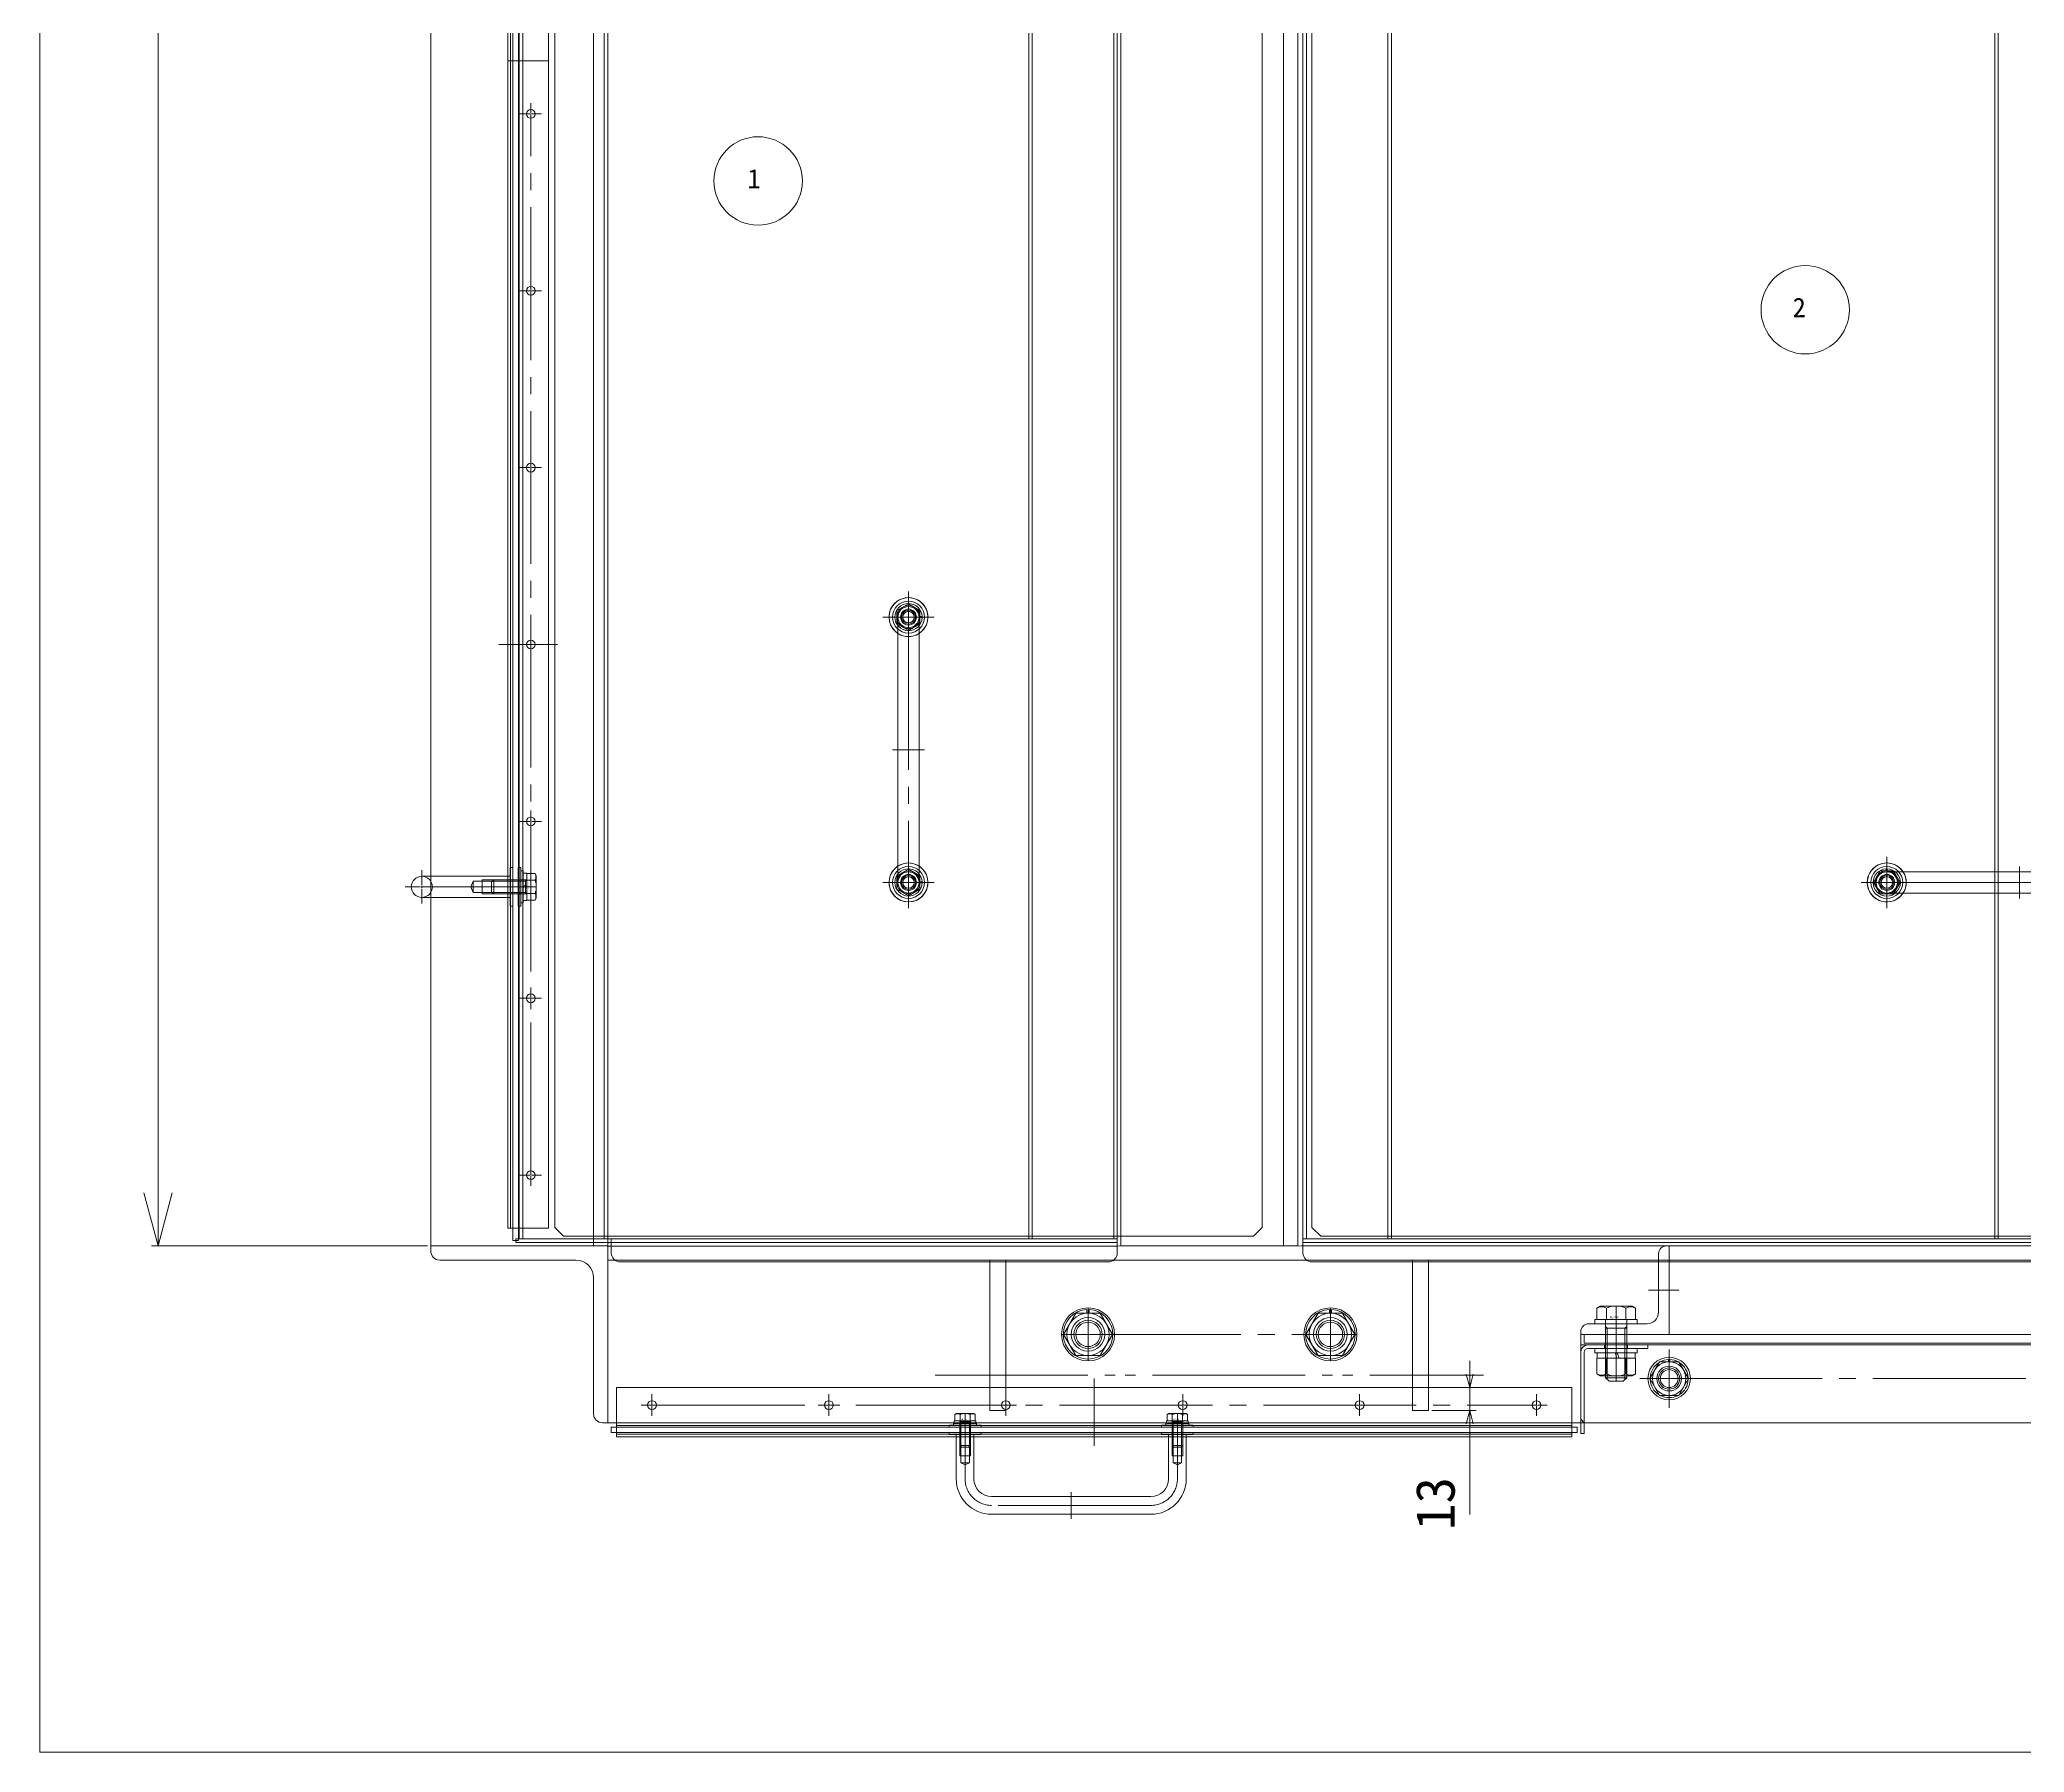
# Model space of a CAD drawing. Units: millimetres at full size. Extents: x -32787 to 32787, y -11878 to 14562.
# Drawn here: x -19689 to -18567, y 8688 to 9656 of the extents above; entities that cross this region are included whole.
import ezdxf
from ezdxf.enums import TextEntityAlignment as Align

# ---------------------------------------------------------------- set-up
doc = ezdxf.new("R2010")
doc.units = ezdxf.units.MM
doc.header["$LTSCALE"] = 9.6
doc.linetypes.add('CHAIN2', pattern=[12, 9, -1, 1, -1])
doc.linetypes.add('DOUBLE_CHAIN2', pattern=[12.8, 9, -1, 0.6, -0.6, 0.6, -1])
for name, color, linetype, lineweight in [('0-2_0', 2, 'Continuous', 9), ('0-7_01_外形線', 134, 'Continuous', 9), ('0-8_04_中心線', 4, 'CHAIN2', 9), ('0-9_03_かくれ線', 5, 'Continuous', 9), ('0-A_06_PHANTOM', 2, 'DOUBLE_CHAIN2', 9), ('0-E_08_DIM', 3, 'Continuous', 9), ('0-F_Defpoints', 134, 'Continuous', 9), ('1-2_07_寸法線', 3, 'Continuous', 9)]:
    doc.layers.add(name, color=color, linetype=linetype, lineweight=lineweight)
doc.styles.add('ＭＳ ゴシック', font='')
doc.styles.get('ＭＳ ゴシック').set_extended_font_data('MS Gothic')

# ---------------------------------------------------------------- blocks, each defined once
blk = doc.blocks.new('U4884')
at = {"layer": '0-8_04_中心線'}
for p, q in [((-6.11, 0), (-0.522, 0)), ((0, 0.522), (0, 6.11)), ((0.522, 0), (6.11, 0)), ((0, -6.11), (0, -0.522))]:
    blk.add_line(p, q, dxfattribs=at)
at = {"layer": '0-8_04_中心線', "linetype": 'Continuous'}
for p, q in [((-0.261, 0), (0.261, 0)), ((0, -0.261), (0, 0.261))]:
    blk.add_line(p, q, dxfattribs=at)
blk = doc.blocks.new('U4885')
at = {"layer": '0-8_04_中心線'}
for p, q in [((-6.11, 0), (-0.522, 0)), ((0, 0.522), (0, 6.11)), ((0.522, 0), (6.11, 0)), ((0, -6.11), (0, -0.522))]:
    blk.add_line(p, q, dxfattribs=at)
at = {"layer": '0-8_04_中心線', "linetype": 'Continuous'}
for p, q in [((-0.261, 0), (0.261, 0)), ((0, -0.261), (0, 0.261))]:
    blk.add_line(p, q, dxfattribs=at)
blk = doc.blocks.new('U4886')
at = {"layer": '0-8_04_中心線'}
for p, q in [((-6.11, 0), (-0.522, 0)), ((0, 0.522), (0, 6.11)), ((0.522, 0), (6.11, 0)), ((0, -6.11), (0, -0.522))]:
    blk.add_line(p, q, dxfattribs=at)
at = {"layer": '0-8_04_中心線', "linetype": 'Continuous'}
for p, q in [((-0.261, 0), (0.261, 0)), ((0, -0.261), (0, 0.261))]:
    blk.add_line(p, q, dxfattribs=at)
blk = doc.blocks.new('U4887')
at = {"layer": '0-8_04_中心線'}
for p, q in [((-6.11, 0), (-0.522, 0)), ((0, 0.522), (0, 6.11)), ((0.522, 0), (6.11, 0)), ((0, -6.11), (0, -0.522))]:
    blk.add_line(p, q, dxfattribs=at)
at = {"layer": '0-8_04_中心線', "linetype": 'Continuous'}
for p, q in [((-0.261, 0), (0.261, 0)), ((0, -0.261), (0, 0.261))]:
    blk.add_line(p, q, dxfattribs=at)
blk = doc.blocks.new('U4888')
at = {"layer": '0-8_04_中心線'}
for p, q in [((-6.11, 0), (-0.522, 0)), ((0, 0.522), (0, 6.11)), ((0.522, 0), (6.11, 0)), ((0, -6.11), (0, -0.522))]:
    blk.add_line(p, q, dxfattribs=at)
at = {"layer": '0-8_04_中心線', "linetype": 'Continuous'}
for p, q in [((-0.261, 0), (0.261, 0)), ((0, -0.261), (0, 0.261))]:
    blk.add_line(p, q, dxfattribs=at)
blk = doc.blocks.new('U4883')
at = {"layer": '0-8_04_中心線'}
for p, q in [((-6.11, 0), (-0.522, 0)), ((0, 0.522), (0, 6.11)), ((0.522, 0), (6.11, 0)), ((0, -6.11), (0, -0.522))]:
    blk.add_line(p, q, dxfattribs=at)
at = {"layer": '0-8_04_中心線', "linetype": 'Continuous'}
for p, q in [((-0.261, 0), (0.261, 0)), ((0, -0.261), (0, 0.261))]:
    blk.add_line(p, q, dxfattribs=at)
blk = doc.blocks.new('U4906')
at = {"layer": '0-8_04_中心線'}
for p, q in [((0, 1.9), (0, 13)), ((-13, 0), (-1.9, 0)), ((1.9, 0), (13, 0)), ((0, -13), (0, -1.9))]:
    blk.add_line(p, q, dxfattribs=at)
at = {"layer": '0-8_04_中心線', "linetype": 'Continuous'}
for p, q in [((-0.95, 0), (0.95, 0)), ((0, -0.95), (0, 0.95))]:
    blk.add_line(p, q, dxfattribs=at)
blk = doc.blocks.new('U4907')
at = {"layer": '0-8_04_中心線'}
for p, q in [((0, 1.9), (0, 13)), ((-13, 0), (-1.9, 0)), ((1.9, 0), (13, 0)), ((0, -13), (0, -1.9))]:
    blk.add_line(p, q, dxfattribs=at)
at = {"layer": '0-8_04_中心線', "linetype": 'Continuous'}
for p, q in [((-0.95, 0), (0.95, 0)), ((0, -0.95), (0, 0.95))]:
    blk.add_line(p, q, dxfattribs=at)
blk = doc.blocks.new('U4908')
at = {"layer": '0-8_04_中心線'}
for p, q in [((-10.5, 0), (-1.4, 0)), ((0, 1.4), (0, 10.5)), ((1.4, 0), (10.5, 0)), ((0, -10.5), (0, -1.4))]:
    blk.add_line(p, q, dxfattribs=at)
at = {"layer": '0-8_04_中心線', "linetype": 'Continuous'}
for p, q in [((-0.7, 0), (0.7, 0)), ((0, -0.7), (0, 0.7))]:
    blk.add_line(p, q, dxfattribs=at)
blk = doc.blocks.new('U5135')
at = {"layer": '0-8_04_中心線'}
for p, q in [((-8, 0), (-0.9, 0)), ((0, 0.9), (0, 8)), ((0.9, 0), (8, 0)), ((0, -8), (0, -0.9))]:
    blk.add_line(p, q, dxfattribs=at)
at = {"layer": '0-8_04_中心線', "linetype": 'Continuous'}
for p, q in [((-0.45, 0), (0.45, 0)), ((0, -0.45), (0, 0.45))]:
    blk.add_line(p, q, dxfattribs=at)
blk = doc.blocks.new('U5141')
at = {"layer": '0-8_04_中心線'}
for p, q in [((0, 2.2), (0, 14.5)), ((-14.5, 0), (-2.2, 0)), ((2.2, 0), (14.5, 0)), ((0, -14.5), (0, -2.2))]:
    blk.add_line(p, q, dxfattribs=at)
at = {"layer": '0-8_04_中心線', "linetype": 'Continuous'}
for p, q in [((-1.1, 0), (1.1, 0)), ((0, -1.1), (0, 1.1))]:
    blk.add_line(p, q, dxfattribs=at)
blk = doc.blocks.new('U5137')
at = {"layer": '0-8_04_中心線'}
for p, q in [((-9.5, 0), (-1.2, 0)), ((0, 1.2), (0, 9.5)), ((1.2, 0), (9.5, 0)), ((0, -9.5), (0, -1.2))]:
    blk.add_line(p, q, dxfattribs=at)
at = {"layer": '0-8_04_中心線', "linetype": 'Continuous'}
for p, q in [((-0.6, 0), (0.6, 0)), ((0, -0.6), (0, 0.6))]:
    blk.add_line(p, q, dxfattribs=at)
blk = doc.blocks.new('U5139')
at = {"layer": '0-8_04_中心線'}
for p, q in [((0, 2.2), (0, 14.5)), ((-14.5, 0), (-2.2, 0)), ((2.2, 0), (14.5, 0)), ((0, -14.5), (0, -2.2))]:
    blk.add_line(p, q, dxfattribs=at)
at = {"layer": '0-8_04_中心線', "linetype": 'Continuous'}
for p, q in [((-1.1, 0), (1.1, 0)), ((0, -1.1), (0, 1.1))]:
    blk.add_line(p, q, dxfattribs=at)
blk = doc.blocks.new('U5150')
at = {"layer": '0-8_04_中心線'}
for p, q in [((-8, 0), (-0.9, 0)), ((0, 0.9), (0, 8)), ((0.9, 0), (8, 0)), ((0, -8), (0, -0.9))]:
    blk.add_line(p, q, dxfattribs=at)
at = {"layer": '0-8_04_中心線', "linetype": 'Continuous'}
for p, q in [((-0.45, 0), (0.45, 0)), ((0, -0.45), (0, 0.45))]:
    blk.add_line(p, q, dxfattribs=at)
blk = doc.blocks.new('U5151')
at = {"layer": '0-8_04_中心線'}
for p, q in [((-8, 0), (-0.9, 0)), ((0, 0.9), (0, 8)), ((0.9, 0), (8, 0)), ((0, -8), (0, -0.9))]:
    blk.add_line(p, q, dxfattribs=at)
at = {"layer": '0-8_04_中心線', "linetype": 'Continuous'}
for p, q in [((-0.45, 0), (0.45, 0)), ((0, -0.45), (0, 0.45))]:
    blk.add_line(p, q, dxfattribs=at)
blk = doc.blocks.new('U5156')
at = {"layer": '0-8_04_中心線'}
for p, q in [((0, 2.2), (0, 14.5)), ((-14.5, 0), (-2.2, 0)), ((2.2, 0), (14.5, 0)), ((0, -14.5), (0, -2.2))]:
    blk.add_line(p, q, dxfattribs=at)
at = {"layer": '0-8_04_中心線', "linetype": 'Continuous'}
for p, q in [((-1.1, 0), (1.1, 0)), ((0, -1.1), (0, 1.1))]:
    blk.add_line(p, q, dxfattribs=at)
blk = doc.blocks.new('U5157')
at = {"layer": '0-8_04_中心線'}
for p, q in [((0, 2.2), (0, 14.5)), ((-14.5, 0), (-2.2, 0)), ((2.2, 0), (14.5, 0)), ((0, -14.5), (0, -2.2))]:
    blk.add_line(p, q, dxfattribs=at)
at = {"layer": '0-8_04_中心線', "linetype": 'Continuous'}
for p, q in [((-1.1, 0), (1.1, 0)), ((0, -1.1), (0, 1.1))]:
    blk.add_line(p, q, dxfattribs=at)
blk = doc.blocks.new('U5152')
at = {"layer": '0-8_04_中心線'}
for p, q in [((-9.5, 0), (-1.2, 0)), ((0, 1.2), (0, 9.5)), ((1.2, 0), (9.5, 0)), ((0, -9.5), (0, -1.2))]:
    blk.add_line(p, q, dxfattribs=at)
at = {"layer": '0-8_04_中心線', "linetype": 'Continuous'}
for p, q in [((-0.6, 0), (0.6, 0)), ((0, -0.6), (0, 0.6))]:
    blk.add_line(p, q, dxfattribs=at)
blk = doc.blocks.new('U5153')
at = {"layer": '0-8_04_中心線'}
for p, q in [((-9.5, 0), (-1.2, 0)), ((0, 1.2), (0, 9.5)), ((1.2, 0), (9.5, 0)), ((0, -9.5), (0, -1.2))]:
    blk.add_line(p, q, dxfattribs=at)
at = {"layer": '0-8_04_中心線', "linetype": 'Continuous'}
for p, q in [((-0.6, 0), (0.6, 0)), ((0, -0.6), (0, 0.6))]:
    blk.add_line(p, q, dxfattribs=at)
blk = doc.blocks.new('U5154')
at = {"layer": '0-8_04_中心線'}
for p, q in [((0, 2.2), (0, 14.5)), ((-14.5, 0), (-2.2, 0)), ((2.2, 0), (14.5, 0)), ((0, -14.5), (0, -2.2))]:
    blk.add_line(p, q, dxfattribs=at)
at = {"layer": '0-8_04_中心線', "linetype": 'Continuous'}
for p, q in [((-1.1, 0), (1.1, 0)), ((0, -1.1), (0, 1.1))]:
    blk.add_line(p, q, dxfattribs=at)
blk = doc.blocks.new('U5155')
at = {"layer": '0-8_04_中心線'}
for p, q in [((0, 2.2), (0, 14.5)), ((-14.5, 0), (-2.2, 0)), ((2.2, 0), (14.5, 0)), ((0, -14.5), (0, -2.2))]:
    blk.add_line(p, q, dxfattribs=at)
at = {"layer": '0-8_04_中心線', "linetype": 'Continuous'}
for p, q in [((-1.1, 0), (1.1, 0)), ((0, -1.1), (0, 1.1))]:
    blk.add_line(p, q, dxfattribs=at)
blk = doc.blocks.new('U5338')
at = {"layer": '0-8_04_中心線'}
for p, q in [((0, 2.6), (0, 16.5)), ((-16.5, 0), (-2.6, 0)), ((2.6, 0), (16.5, 0)), ((0, -16.5), (0, -2.6))]:
    blk.add_line(p, q, dxfattribs=at)
at = {"layer": '0-8_04_中心線', "linetype": 'Continuous'}
for p, q in [((-1.3, 0), (1.3, 0)), ((0, -1.3), (0, 1.3))]:
    blk.add_line(p, q, dxfattribs=at)
blk = doc.blocks.new('U5538')
at = {"layer": '0-8_04_中心線'}
for p, q in [((-6.11, 0), (-0.522, 0)), ((0, 0.522), (0, 6.11)), ((0.522, 0), (6.11, 0)), ((0, -6.11), (0, -0.522))]:
    blk.add_line(p, q, dxfattribs=at)
at = {"layer": '0-8_04_中心線', "linetype": 'Continuous'}
for p, q in [((-0.261, 0), (0.261, 0)), ((0, -0.261), (0, 0.261))]:
    blk.add_line(p, q, dxfattribs=at)
blk = doc.blocks.new('U5532')
at = {"layer": '0-8_04_中心線'}
for p, q in [((-6.11, 0), (-0.522, 0)), ((0, 0.522), (0, 6.11)), ((0.522, 0), (6.11, 0)), ((0, -6.11), (0, -0.522))]:
    blk.add_line(p, q, dxfattribs=at)
at = {"layer": '0-8_04_中心線', "linetype": 'Continuous'}
for p, q in [((-0.261, 0), (0.261, 0)), ((0, -0.261), (0, 0.261))]:
    blk.add_line(p, q, dxfattribs=at)
blk = doc.blocks.new('U5533')
at = {"layer": '0-8_04_中心線'}
for p, q in [((-6.11, 0), (-0.522, 0)), ((0, 0.522), (0, 6.11)), ((0.522, 0), (6.11, 0)), ((0, -6.11), (0, -0.522))]:
    blk.add_line(p, q, dxfattribs=at)
at = {"layer": '0-8_04_中心線', "linetype": 'Continuous'}
for p, q in [((-0.261, 0), (0.261, 0)), ((0, -0.261), (0, 0.261))]:
    blk.add_line(p, q, dxfattribs=at)
blk = doc.blocks.new('U5534')
at = {"layer": '0-8_04_中心線'}
for p, q in [((-6.11, 0), (-0.522, 0)), ((0, 0.522), (0, 6.11)), ((0.522, 0), (6.11, 0)), ((0, -6.11), (0, -0.522))]:
    blk.add_line(p, q, dxfattribs=at)
at = {"layer": '0-8_04_中心線', "linetype": 'Continuous'}
for p, q in [((-0.261, 0), (0.261, 0)), ((0, -0.261), (0, 0.261))]:
    blk.add_line(p, q, dxfattribs=at)
blk = doc.blocks.new('U5535')
at = {"layer": '0-8_04_中心線'}
for p, q in [((-6.11, 0), (-0.522, 0)), ((0, 0.522), (0, 6.11)), ((0.522, 0), (6.11, 0)), ((0, -6.11), (0, -0.522))]:
    blk.add_line(p, q, dxfattribs=at)
at = {"layer": '0-8_04_中心線', "linetype": 'Continuous'}
for p, q in [((-0.261, 0), (0.261, 0)), ((0, -0.261), (0, 0.261))]:
    blk.add_line(p, q, dxfattribs=at)
blk = doc.blocks.new('U5537')
at = {"layer": '0-8_04_中心線'}
for p, q in [((-6.11, 0), (-0.522, 0)), ((0, 0.522), (0, 6.11)), ((0.522, 0), (6.11, 0)), ((0, -6.11), (0, -0.522))]:
    blk.add_line(p, q, dxfattribs=at)
at = {"layer": '0-8_04_中心線', "linetype": 'Continuous'}
for p, q in [((-0.261, 0), (0.261, 0)), ((0, -0.261), (0, 0.261))]:
    blk.add_line(p, q, dxfattribs=at)
blk = doc.blocks.new('U5536')
at = {"layer": '0-8_04_中心線'}
for p, q in [((-6.11, 0), (-0.522, 0)), ((0, 0.522), (0, 6.11)), ((0.522, 0), (6.11, 0)), ((0, -6.11), (0, -0.522))]:
    blk.add_line(p, q, dxfattribs=at)
at = {"layer": '0-8_04_中心線', "linetype": 'Continuous'}
for p, q in [((-0.261, 0), (0.261, 0)), ((0, -0.261), (0, 0.261))]:
    blk.add_line(p, q, dxfattribs=at)
blk = doc.blocks.new('U5542')
at = {"layer": '0-8_04_中心線'}
for p, q in [((-9.5, 0), (-1.2, 0)), ((0, 1.2), (0, 9.5)), ((1.2, 0), (9.5, 0)), ((0, -9.5), (0, -1.2))]:
    blk.add_line(p, q, dxfattribs=at)
at = {"layer": '0-8_04_中心線', "linetype": 'Continuous'}
for p, q in [((-0.6, 0), (0.6, 0)), ((0, -0.6), (0, 0.6))]:
    blk.add_line(p, q, dxfattribs=at)
blk = doc.blocks.new('_Open30')
at = {"layer": '0-E_08_DIM'}
blk.add_line((0, 0), (-1, 0), dxfattribs=at)
blk.add_lwpolyline([(-1, 0.2679), (0, 0), (-1, -0.2679)], dxfattribs=at)
blk = doc.blocks.new('AM_BALLOON1')
at = {"layer": '1-2_07_寸法線'}
blk.add_circle((0, 0), 5, dxfattribs=at)

msp = doc.modelspace()

# ---------------------------------------------------------------- linework, layer by layer
at = {"layer": '0-2_0', "color": 134}
for p, q in [((-18975.165, 10970.284), (-18975.165, 8978.284)), ((-19368.165, 8978.284), (-19080.165, 8978.284)), ((-19366.155, 8976.284), (-19368.165, 8976.284)), ((-19366.155, 8970.284), (-19366.155, 8978.284)), ((-19130.165, 8978.284), (-19130.165, 8979.784)), ((-19130.165, 8978.284), (-19080.165, 8978.284)), ((-19080.165, 8978.284), (-19080.165, 8979.784)), ((-19080.165, 8970.284), (-19080.165, 8978.284)), ((-18975.165, 8978.284), (-18925.165, 8978.284)), ((-18975.165, 8978.284), (-17361.165, 8978.284)), ((-18975.165, 8970.284), (-18975.165, 8978.284)), ((-18925.165, 8979.784), (-18925.165, 8978.284)), ((-18584.164, 8979.784), (-18584.165, 8978.284)), ((-18584.165, 8978.284), (-18534.165, 8978.284)), ((-19361.155, 8965.284), (-19085.165, 8965.284)), ((-19082.165, 8966.284), (-19080.165, 8966.284)), ((-18976.165, 8974.284), (-18975.165, 8974.284)), ((-18976.165, 8966.284), (-18973.165, 8966.284)), ((-18970.165, 8965.284), (-17366.165, 8965.284))]:
    msp.add_line(p, q, dxfattribs=at)
msp.add_lwpolyline([(-18816.165, 8874.298), (-18816.165, 8868.284), (-18818.165, 8868.284), (-18818.165, 8874.231)], dxfattribs=at)
for centre, start, end in [((-19361.155, 8970.284), 180, 270), ((-19085.165, 8970.284), 270, 0), ((-18970.165, 8970.284), 180.00001, 270)]:
    msp.add_arc(centre, 5, start, end, dxfattribs=at)
at = {"layer": '0-7_01_外形線'}
for p, q in [((-19376.165, 10974.284), (-19376.165, 8974.284)), ((-19204.165, 9329.784), (-19204.165, 9179.784)), ((-19192.165, 9329.784), (-19192.165, 9179.784)), ((-19473.249, 9183.284), (-19468.165, 9183.284)), ((-18645.165, 9185.784), (-18495.165, 9185.784)), ((-19473.249, 9171.284), (-19468.165, 9171.284)), ((-18645.165, 9173.784), (-18495.165, 9173.784)), ((-19368.165, 8979.784), (-19078.165, 8979.784)), ((-19463.165, 8966.284), (-19386.165, 8966.284)), ((-19368.165, 8974.11), (-19368.165, 8874.284)), ((-19368.165, 8974.11), (-19366.165, 8974.11)), ((-19368.165, 8966.284), (-19364.155, 8966.284)), ((-18976.165, 8974.284), (-19080.165, 8974.11)), ((-18976.165, 8966.284), (-19080.165, 8966.284)), ((-19376.165, 8879.284), (-19376.165, 8956.284)), ((-19110.521, 8924.284), (-19103.593, 8936.284)), ((-19103.593, 8936.284), (-19089.737, 8936.284)), ((-19097.265, 8936.284), (-19097.265, 8938.271)), ((-19096.065, 8936.284), (-19096.065, 8938.271)), ((-19089.737, 8936.284), (-19082.808, 8924.284)), ((-18973.521, 8924.284), (-18966.593, 8936.284)), ((-18966.593, 8936.284), (-18952.737, 8936.284)), ((-18960.265, 8936.284), (-18960.265, 8938.271)), ((-18959.065, 8936.284), (-18959.065, 8938.271)), ((-18952.737, 8936.284), (-18945.808, 8924.284)), ((-19103.593, 8912.284), (-19110.521, 8924.284)), ((-18966.593, 8912.284), (-18973.521, 8924.284)), ((-18779.134, 8899.284), (-18773.65, 8908.784)), ((-18773.65, 8908.784), (-18762.68, 8908.784)), ((-18768.615, 8908.784), (-18768.615, 8910.024)), ((-18767.715, 8908.784), (-18767.715, 8910.024)), ((-18762.68, 8908.784), (-18757.195, 8899.284)), ((-18773.65, 8889.784), (-18779.134, 8899.284)), ((-18757.195, 8899.284), (-18762.68, 8889.784)), ((-19363.155, 8894.284), (-19363.155, 8866.284)), ((-19363.155, 8894.284), (-18823.155, 8894.284)), ((-18823.155, 8894.284), (-18823.155, 8866.284)), ((-18762.68, 8889.784), (-18773.65, 8889.784)), ((-19368.165, 8874.284), (-19363.155, 8874.284)), ((-18823.155, 8874.284), (-18493.155, 8874.284)), ((-19363.155, 8866.284), (-18823.155, 8866.284)), ((-19171.155, 8842.586), (-19171.155, 8866.286)), ((-19161.155, 8842.586), (-19161.155, 8866.286)), ((-19051.155, 8866.286), (-19051.155, 8842.586)), ((-19041.155, 8866.286), (-19041.155, 8842.586)), ((-18816.165, 8868.284), (-18818.165, 8868.284)), ((-19061.155, 8832.586), (-19151.155, 8832.586)), ((-19061.155, 8822.586), (-19151.155, 8822.586))]:
    msp.add_line(p, q, dxfattribs=at)
for points in [[(-19368.165, 10974.284), (-19368.165, 8974.284), (-19468.165, 8974.284), (-19468.165, 10974.284)], [(-18978.165, 10974.284), (-18978.165, 8974.284), (-19078.165, 8974.284), (-19078.165, 10974.284)], [(-18970.165, 9964.784), (-18970.165, 8984.784), (-18965.165, 8979.784), (-18175.165, 8979.784), (-18170.165, 8984.784), (-18170.165, 9964.784), (-18175.165, 9969.784), (-18965.165, 9969.784)]]:
    msp.add_lwpolyline(points, close=True, dxfattribs=at)
for points in [[(-19371.165, 8874.284), (-19368.165, 8874.284), (-19368.165, 8974.284), (-19468.165, 8974.284), (-19468.165, 8971.284)], [(-19152.165, 8965.284), (-19152.165, 8881.284), (-19143.165, 8881.284), (-19143.165, 8965.284)], [(-18913.165, 8965.284), (-18913.165, 8881.284), (-18904.165, 8881.284), (-18904.165, 8965.284)], [(-19082.808, 8924.284), (-19089.737, 8912.284), (-19103.593, 8912.284)], [(-18945.808, 8924.284), (-18952.737, 8912.284), (-18966.593, 8912.284)], [(-19363.155, 8871.786), (-19366.155, 8871.786), (-19366.155, 8868.786), (-19363.155, 8868.786)], [(-18823.155, 8871.786), (-18820.155, 8871.786), (-18820.155, 8868.786), (-18823.155, 8868.786)]]:
    msp.add_lwpolyline(points, dxfattribs=at)
for centre, radius in [((-19096.665, 8924.284), 15), ((-19096.665, 8924.284), 12), ((-19096.665, 8924.284), 8), ((-19096.665, 8924.284), 6.918), ((-18959.665, 8924.284), 15), ((-18959.665, 8924.284), 12), ((-18959.665, 8924.284), 8), ((-18959.665, 8924.284), 6.918), ((-18768.165, 8899.284), 12), ((-18768.165, 8899.284), 9.5), ((-18768.165, 8899.284), 6), ((-18768.165, 8899.284), 5.053), ((-19343.155, 8884.284), 2.5), ((-19243.155, 8884.284), 2.5), ((-19143.155, 8884.284), 2.5), ((-19043.155, 8884.284), 2.5), ((-18943.155, 8884.284), 2.5), ((-18843.155, 8884.284), 2.5)]:
    msp.add_circle(centre, radius, dxfattribs=at)
for centre, radius, start, end in [((-19198.165, 9329.784), 11, 303.05573, 236.94427), ((-19198.165, 9329.784), 6, 0, 180), ((-19198.165, 9179.784), 11, 123.05573, 56.94427), ((-18645.165, 9179.784), 11, 33.05573, 326.94427), ((-19473.249, 9177.284), 6, 90, 270), ((-19198.165, 9179.784), 6, 180, 0), ((-18645.165, 9179.784), 6, 90, 270), ((-19463.165, 8971.284), 5, 175.96159, 270), ((-19386.165, 8956.284), 10, 0, 90), ((-19096.665, 8924.284), 14, 92.45629, 87.54371), ((-18959.665, 8924.284), 14, 92.45629, 87.54371), ((-18768.165, 8899.284), 10.75, 122.09453, 177.90547), ((-18768.165, 8899.284), 10.75, 92.39913, 117.90547), ((-18768.165, 8899.284), 10.75, 62.09453, 87.60087), ((-18768.165, 8899.284), 10.75, 2.09453, 57.90547), ((-18768.165, 8899.284), 10.75, 182.09453, 237.90547), ((-18768.165, 8899.284), 10.75, 302.09453, 357.90547), ((-18768.165, 8899.284), 10.75, 242.09453, 297.90547), ((-19371.165, 8879.284), 5, 180, 270), ((-19151.155, 8842.586), 20, 180, 270), ((-19151.155, 8842.586), 10, 180, 270), ((-19061.155, 8842.586), 20, 270, 0), ((-19061.155, 8842.586), 10, 270, 0)]:
    msp.add_arc(centre, radius, start, end, dxfattribs=at)
at = {"layer": '0-8_04_中心線'}
for p, q in [((-19411.665, 9014.284), (-19411.665, 9614.284)), ((-19198.165, 9329.784), (-19198.165, 9179.784)), ((-19396.665, 9314.284), (-19429.665, 9314.284)), ((-19207.165, 9254.784), (-19189.165, 9254.784)), ((-18570.165, 9170.784), (-18570.165, 9188.784)), ((-19420.249, 9177.284), (-19473.249, 9177.284)), ((-19408.549, 9177.284), (-19433.849, 9177.284)), ((-18645.165, 9179.784), (-18495.165, 9179.784)), ((-18762.67, 8949.284), (-18779.772, 8949.284)), ((-19096.665, 8909.284), (-19096.665, 8939.284)), ((-18959.665, 8909.284), (-18959.665, 8939.284)), ((-18798.165, 8940.284), (-18798.165, 8897.784)), ((-18798.165, 8938.284), (-18798.165, 8905.284)), ((-19081.665, 8924.284), (-19111.665, 8924.284)), ((-19096.665, 8924.284), (-18959.665, 8924.284)), ((-18944.665, 8924.284), (-18974.665, 8924.284)), ((-18798.165, 8927.284), (-18798.165, 8907.284)), ((-18768.165, 8887.284), (-18768.165, 8911.284)), ((-19093.155, 8899.284), (-19093.155, 8861.284)), ((-18756.165, 8899.284), (-18780.165, 8899.284)), ((-18768.165, 8899.284), (-18548.165, 8899.284)), ((-19343.155, 8884.284), (-18843.155, 8884.284)), ((-19166.155, 8842.586), (-19166.155, 8870.586)), ((-19046.155, 8870.586), (-19046.155, 8842.586)), ((-19106.155, 8820.086), (-19106.155, 8835.086)), ((-19061.155, 8827.586), (-19151.155, 8827.586))]:
    msp.add_line(p, q, dxfattribs=at)
for centre, start, end in [((-19151.155, 8842.586), 180, 270), ((-19061.155, 8842.586), 270, 0)]:
    msp.add_arc(centre, 15, start, end, dxfattribs=at)
at = {"layer": '0-9_03_かくれ線'}
for p, q in [((-18986.165, 10974.284), (-18986.165, 8974.284)), ((-19418.165, 10970.284), (-19418.165, 8978.284)), ((-19416.165, 10970.284), (-19416.165, 8978.284)), ((-19370.165, 10970.284), (-19370.165, 8978.284)), ((-19368.165, 10970.284), (-19368.165, 8978.284)), ((-19128.165, 10970.284), (-19128.165, 8978.284)), ((-19082.165, 10970.284), (-19082.165, 8978.284)), ((-18973.165, 10970.284), (-18973.165, 8978.284)), ((-18927.165, 10970.284), (-18927.165, 8978.284)), ((-18582.165, 10970.284), (-18582.165, 8978.284)), ((-19424.665, 9644.284), (-19424.665, 10304.284)), ((-19423.165, 9644.284), (-19423.165, 10304.284)), ((-19401.665, 9644.284), (-19401.665, 10304.284)), ((-19130.165, 9969.784), (-19130.165, 8979.784)), ((-19080.165, 9969.784), (-19080.165, 8979.784)), ((-18925.165, 9969.784), (-18925.165, 8979.784)), ((-18584.164, 8979.784), (-18584.165, 9969.784)), ((-19401.665, 9644.284), (-19424.665, 9644.284)), ((-19401.665, 9644.284), (-19424.665, 9644.284)), ((-19424.665, 8984.284), (-19424.665, 9644.284)), ((-19423.165, 8984.284), (-19423.165, 9644.284)), ((-19401.665, 8984.284), (-19401.665, 9644.284)), ((-19191.665, 9330.084), (-19190.471, 9330.084)), ((-19191.665, 9329.484), (-19190.471, 9329.484)), ((-19423.249, 9183.284), (-19468.165, 9183.284)), ((-19432.649, 9181.284), (-19433.849, 9180.084)), ((-19433.849, 9174.484), (-19433.849, 9180.084)), ((-19414.599, 9180.534), (-19433.399, 9180.534)), ((-19432.649, 9173.284), (-19432.649, 9181.284)), ((-19413.849, 9181.284), (-19432.649, 9181.284)), ((-19423.249, 9183.284), (-19423.249, 9171.284)), ((-19416.049, 9177.684), (-19416.049, 9184.984)), ((-19413.849, 9184.984), (-19416.049, 9184.984)), ((-19416.049, 9177.684), (-19413.849, 9178.412)), ((-19416.049, 9176.884), (-19413.849, 9177.612)), ((-19416.049, 9169.584), (-19416.049, 9176.884)), ((-19414.599, 9181.284), (-19414.599, 9173.284)), ((-19414.599, 9180.534), (-19413.849, 9181.284)), ((-19413.849, 9178.412), (-19413.849, 9184.984)), ((-19413.849, 9184.789), (-19413.849, 9169.778)), ((-19413.849, 9184.789), (-19409.245, 9184.789)), ((-19413.849, 9169.778), (-19413.849, 9184.789)), ((-19413.849, 9181.036), (-19409.245, 9181.036)), ((-19413.849, 9169.584), (-19413.849, 9177.612)), ((-19409.245, 9184.789), (-19408.549, 9183.584)), ((-19408.549, 9170.984), (-19408.549, 9183.584)), ((-19191.665, 9180.084), (-19190.471, 9180.084)), ((-19191.665, 9179.484), (-19190.471, 9179.484)), ((-18645.465, 9186.284), (-18645.465, 9187.478)), ((-18644.865, 9186.284), (-18644.865, 9187.478)), ((-19423.249, 9171.284), (-19468.165, 9171.284)), ((-19432.649, 9173.284), (-19433.849, 9174.484)), ((-19414.599, 9174.034), (-19433.399, 9174.034)), ((-19413.849, 9173.284), (-19432.649, 9173.284)), ((-19416.049, 9169.584), (-19413.849, 9169.584)), ((-19414.599, 9174.034), (-19413.849, 9173.284)), ((-19413.849, 9173.531), (-19409.245, 9173.531)), ((-19413.849, 9169.778), (-19409.245, 9169.778)), ((-19409.245, 9169.778), (-19408.549, 9170.984)), ((-19401.665, 8984.284), (-19424.665, 8984.284)), ((-19420.165, 8976.284), (-19420.165, 8978.284)), ((-19368.165, 8978.284), (-19420.165, 8978.284)), ((-19368.165, 8976.284), (-19420.165, 8976.284)), ((-19418.165, 8978.284), (-19368.165, 8978.284)), ((-19366.155, 8976.284), (-19080.165, 8976.284)), ((-18975.165, 8976.283), (-17361.165, 8976.284)), ((-19366.165, 8974.11), (-19080.165, 8974.11)), ((-19364.155, 8966.284), (-19080.165, 8966.284)), ((-19152.165, 8966.284), (-19152.165, 8965.284)), ((-19143.165, 8966.284), (-19143.165, 8965.284)), ((-18976.165, 8974.284), (-17360.165, 8974.284)), ((-18976.165, 8966.284), (-17360.165, 8966.284)), ((-18913.165, 8966.284), (-18913.165, 8965.284)), ((-18904.165, 8966.284), (-18904.165, 8965.284)), ((-18774.165, 8936.784), (-18774.165, 8969.784)), ((-18769.665, 8974.284), (-18768.165, 8974.284)), ((-18813.665, 8930.284), (-18780.665, 8930.284)), ((-18809.135, 8939.147), (-18807.165, 8940.284)), ((-18809.135, 8932.784), (-18809.135, 8939.147)), ((-18809.135, 8932.784), (-18787.195, 8932.784)), ((-18789.165, 8940.284), (-18807.165, 8940.284)), ((-18804.165, 8932.784), (-18804.165, 8899.784)), ((-18803.65, 8932.784), (-18803.65, 8939.147)), ((-18792.68, 8932.784), (-18792.68, 8939.147)), ((-18792.165, 8932.784), (-18792.165, 8899.784)), ((-18787.195, 8939.147), (-18789.165, 8940.284)), ((-18787.195, 8932.784), (-18787.195, 8939.147)), ((-18803.165, 8927.784), (-18804.165, 8928.784)), ((-18804.165, 8927.784), (-18792.165, 8927.784)), ((-18803.165, 8927.784), (-18803.165, 8898.784)), ((-18793.165, 8927.784), (-18792.165, 8928.784)), ((-18793.165, 8927.784), (-18793.165, 8898.784)), ((-18818.165, 8918.284), (-18498.165, 8918.284)), ((-18818.165, 8914.284), (-18818.165, 8874.231)), ((-18816.165, 8914.284), (-18816.165, 8874.298)), ((-18780.165, 8918.284), (-18814.165, 8918.284)), ((-18780.165, 8916.284), (-18814.165, 8916.284)), ((-18786.165, 8916.284), (-18810.165, 8916.284)), ((-18810.165, 8913.784), (-18810.165, 8916.284)), ((-18809.135, 8910.784), (-18809.135, 8901.921)), ((-18809.135, 8910.784), (-18787.195, 8910.784)), ((-18808.915, 8913.784), (-18798.765, 8913.784)), ((-18808.915, 8913.784), (-18808.915, 8910.784)), ((-18808.915, 8910.784), (-18797.673, 8910.784)), ((-18804.665, 8918.284), (-18804.665, 8916.284)), ((-18803.65, 8910.784), (-18803.65, 8901.921)), ((-18798.765, 8913.784), (-18797.673, 8910.784)), ((-18798.165, 8913.784), (-18798.165, 8916.284)), ((-18798.165, 8910.784), (-18798.165, 8913.784)), ((-18798.165, 8900.784), (-18798.165, 8910.784)), ((-18797.565, 8913.784), (-18787.415, 8913.784)), ((-18797.565, 8913.784), (-18796.473, 8910.784)), ((-18796.473, 8910.784), (-18787.415, 8910.784)), ((-18792.68, 8910.784), (-18792.68, 8901.921)), ((-18791.665, 8918.284), (-18791.665, 8916.284)), ((-18787.415, 8910.784), (-18787.415, 8913.784)), ((-18787.195, 8910.784), (-18787.195, 8901.921)), ((-18780.165, 8916.284), (-18780.165, 8918.284)), ((-18809.135, 8901.921), (-18807.165, 8900.784)), ((-18807.165, 8900.784), (-18789.165, 8900.784)), ((-18804.165, 8899.784), (-18802.165, 8897.784)), ((-18792.165, 8899.784), (-18804.165, 8899.784)), ((-18794.165, 8897.784), (-18802.165, 8897.784)), ((-18792.165, 8899.784), (-18794.165, 8897.784)), ((-18787.195, 8901.921), (-18789.165, 8900.784)), ((-19363.155, 8874.284), (-18823.155, 8874.284)), ((-19363.155, 8874.284), (-18823.155, 8874.284)), ((-19167, 8875.486), (-19172.255, 8875.486)), ((-19172.255, 8875.486), (-19172.255, 8873.986)), ((-19166.455, 8873.986), (-19172.255, 8873.986)), ((-19171.928, 8878.982), (-19171.055, 8879.486)), ((-19171.928, 8875.486), (-19171.928, 8878.982)), ((-19160.381, 8875.486), (-19171.928, 8875.486)), ((-19160.381, 8875.486), (-19171.928, 8875.486)), ((-19161.255, 8879.486), (-19171.055, 8879.486)), ((-19169.155, 8875.486), (-19169.155, 8861.486)), ((-19168.555, 8874.886), (-19169.155, 8875.486)), ((-19169.155, 8874.886), (-19163.155, 8874.886)), ((-19169.041, 8875.486), (-19169.041, 8878.982)), ((-19168.555, 8874.886), (-19168.555, 8860.886)), ((-19166.455, 8873.986), (-19167, 8875.486)), ((-19160.055, 8875.486), (-19166.4, 8875.486)), ((-19165.855, 8873.986), (-19166.4, 8875.486)), ((-19166.155, 8879.486), (-19166.155, 8860.486)), ((-19160.055, 8873.986), (-19165.855, 8873.986)), ((-19163.755, 8874.886), (-19163.155, 8875.486)), ((-19163.755, 8874.886), (-19163.755, 8860.886)), ((-19163.268, 8875.486), (-19163.268, 8878.982)), ((-19163.155, 8875.486), (-19163.155, 8861.486)), ((-19160.381, 8878.982), (-19161.255, 8879.486)), ((-19160.381, 8875.486), (-19160.381, 8878.982)), ((-19160.055, 8873.986), (-19160.055, 8875.486)), ((-19047, 8875.486), (-19052.255, 8875.486)), ((-19052.255, 8875.486), (-19052.255, 8873.986)), ((-19046.455, 8873.986), (-19052.255, 8873.986)), ((-19051.928, 8878.982), (-19051.055, 8879.486)), ((-19051.928, 8875.486), (-19051.928, 8878.982)), ((-19040.381, 8875.486), (-19051.928, 8875.486)), ((-19040.381, 8875.486), (-19051.928, 8875.486)), ((-19041.255, 8879.486), (-19051.055, 8879.486)), ((-19049.155, 8875.486), (-19049.155, 8861.486)), ((-19048.555, 8874.886), (-19049.155, 8875.486)), ((-19049.155, 8874.886), (-19043.155, 8874.886)), ((-19049.041, 8875.486), (-19049.041, 8878.982)), ((-19048.555, 8874.886), (-19048.555, 8860.886)), ((-19046.455, 8873.986), (-19047, 8875.486)), ((-19040.055, 8875.486), (-19046.4, 8875.486)), ((-19045.855, 8873.986), (-19046.4, 8875.486)), ((-19046.155, 8879.486), (-19046.155, 8860.486)), ((-19040.055, 8873.986), (-19045.855, 8873.986)), ((-19043.755, 8874.886), (-19043.155, 8875.486)), ((-19043.755, 8874.886), (-19043.755, 8860.886)), ((-19043.268, 8875.486), (-19043.268, 8878.982)), ((-19043.155, 8875.486), (-19043.155, 8861.486)), ((-19040.381, 8878.982), (-19041.255, 8879.486)), ((-19040.381, 8875.486), (-19040.381, 8878.982)), ((-19040.055, 8873.986), (-19040.055, 8875.486)), ((-19363.155, 8872.784), (-18823.155, 8872.784)), ((-18823.155, 8871.786), (-19363.155, 8871.786)), ((-18823.155, 8868.786), (-19363.155, 8868.786)), ((-19363.155, 8867.784), (-18823.155, 8867.784)), ((-19161.155, 8867.586), (-19171.155, 8867.586)), ((-19171.155, 8866.286), (-19171.155, 8867.586)), ((-19161.155, 8866.286), (-19161.155, 8867.586)), ((-19041.155, 8867.586), (-19051.155, 8867.586)), ((-19051.155, 8866.286), (-19051.155, 8867.586)), ((-19041.155, 8866.286), (-19041.155, 8867.586)), ((-19169.155, 8861.486), (-19168.155, 8860.486)), ((-19163.155, 8861.486), (-19169.155, 8861.486)), ((-19164.155, 8860.486), (-19168.155, 8860.486)), ((-19163.155, 8861.486), (-19164.155, 8860.486)), ((-19049.155, 8861.486), (-19048.155, 8860.486)), ((-19043.155, 8861.486), (-19049.155, 8861.486)), ((-19044.155, 8860.486), (-19048.155, 8860.486)), ((-19043.155, 8861.486), (-19044.155, 8860.486))]:
    msp.add_line(p, q, dxfattribs=at)
for points in [[(-19418.749, 8977.284), (-19421.748, 8977.284), (-19421.749, 10971.283), (-19418.749, 10971.284), (-19418.584, 8977.284)], [(-19368.165, 8979.784), (-19393.165, 8979.784), (-19398.165, 8984.784), (-19398.165, 9964.784), (-19393.165, 9969.784), (-19368.165, 9969.784)], [(-19078.165, 9969.784), (-19003.165, 9969.784), (-18998.165, 9964.784), (-18998.165, 8984.784), (-19003.165, 8979.784), (-19078.165, 8979.784)], [(-19444.249, 9174.034), (-19445.595, 9177.284), (-19444.249, 9180.534)], [(-19423.249, 9174.034), (-19444.249, 9174.034), (-19444.249, 9180.534), (-19423.249, 9180.534)], [(-19423.249, 9173.284), (-19439.249, 9173.284), (-19439.249, 9181.284), (-19423.249, 9181.284)], [(-18768.165, 8974.284), (-18768.165, 8924.284), (-18818.165, 8924.284), (-18818.165, 8925.784)], [(-18818.165, 8924.284), (-18818.165, 8876.284), (-18816.165, 8874.284), (-18500.165, 8874.284), (-18498.165, 8876.284), (-18498.165, 8924.284), (-18818.165, 8924.283)], [(-18786.165, 8916.284), (-18786.165, 8913.784), (-18810.165, 8913.784)], [(-19163.155, 8867.586), (-19163.155, 8855.586), (-19169.155, 8855.586), (-19169.155, 8867.586)], [(-19163.755, 8867.586), (-19163.755, 8851.586), (-19168.555, 8851.586), (-19168.555, 8867.586)], [(-19043.155, 8867.586), (-19043.155, 8855.586), (-19049.155, 8855.586), (-19049.155, 8867.586)], [(-19043.755, 8867.586), (-19043.755, 8851.586), (-19048.555, 8851.586), (-19048.555, 8867.586)], [(-19163.755, 8851.586), (-19166.155, 8850.592), (-19168.555, 8851.586)], [(-19043.755, 8851.586), (-19046.155, 8850.592), (-19048.555, 8851.586)]]:
    msp.add_lwpolyline(points, dxfattribs=at)
for points in [[(-19204.665, 9333.536), (-19198.165, 9337.289), (-19191.665, 9333.536), (-19191.665, 9326.031), (-19198.165, 9322.278), (-19204.665, 9326.031)], [(-19421.749, 9166.284), (-19421.749, 9188.284), (-19423.249, 9188.284), (-19423.249, 9166.284)], [(-19417.249, 9166.284), (-19417.249, 9188.284), (-19418.749, 9188.284), (-19418.749, 9166.284)], [(-19417.249, 9186.284), (-19417.249, 9168.284), (-19416.049, 9168.284), (-19416.049, 9186.284)], [(-19204.665, 9183.536), (-19198.165, 9187.289), (-19191.665, 9183.536), (-19191.665, 9176.031), (-19198.165, 9172.278), (-19204.665, 9176.031)], [(-18648.918, 9173.284), (-18652.67, 9179.784), (-18648.918, 9186.284), (-18641.412, 9186.284), (-18637.659, 9179.784), (-18641.412, 9173.284)], [(-18810.165, 8930.284), (-18786.165, 8930.284), (-18786.165, 8932.784), (-18810.165, 8932.784)], [(-18816.165, 8919.284), (-18500.165, 8919.284), (-18500.165, 8924.284), (-18816.165, 8924.284)], [(-19172.655, 8872.986), (-19159.655, 8872.986), (-19159.655, 8873.986), (-19172.655, 8873.986)], [(-19052.655, 8872.986), (-19039.655, 8872.986), (-19039.655, 8873.986), (-19052.655, 8873.986)], [(-19157.155, 8872.986), (-19175.155, 8872.986), (-19175.155, 8871.786), (-19157.155, 8871.786)], [(-19157.155, 8868.786), (-19175.155, 8868.786), (-19175.155, 8867.586), (-19157.155, 8867.586)], [(-19037.155, 8872.986), (-19055.155, 8872.986), (-19055.155, 8871.786), (-19037.155, 8871.786)], [(-19037.155, 8868.786), (-19055.155, 8868.786), (-19055.155, 8867.586), (-19037.155, 8867.586)]]:
    msp.add_lwpolyline(points, close=True, dxfattribs=at)
for centre, radius in [((-19411.665, 9614.284), 2.5), ((-19411.665, 9514.284), 2.5), ((-19411.665, 9414.284), 2.5), ((-19198.165, 9329.784), 11), ((-19198.165, 9329.784), 9), ((-19198.165, 9329.784), 6.5), ((-19198.165, 9329.784), 4.5), ((-19198.165, 9329.784), 4), ((-19198.165, 9329.784), 4), ((-19198.165, 9329.784), 3.324), ((-19198.165, 9329.784), 3.25), ((-19411.665, 9314.284), 2.5), ((-19411.665, 9214.284), 2.5), ((-19198.165, 9179.784), 11), ((-19198.165, 9179.784), 9), ((-18645.165, 9179.784), 11), ((-18645.165, 9179.784), 9), ((-19198.165, 9179.784), 6.5), ((-19198.165, 9179.784), 4.5), ((-19198.165, 9179.784), 4), ((-19198.165, 9179.784), 4), ((-19198.165, 9179.784), 3.324), ((-19198.165, 9179.784), 3.25), ((-18645.165, 9179.784), 6.5), ((-18645.165, 9179.784), 4.5), ((-18645.165, 9179.784), 4), ((-18645.165, 9179.784), 4), ((-18645.165, 9179.784), 3.324), ((-18645.165, 9179.784), 3.25), ((-19411.665, 9114.284), 2.5), ((-19411.665, 9014.284), 2.5), ((-19096.665, 8924.284), 9.5), ((-18959.665, 8924.284), 9.5), ((-18768.165, 8899.284), 7)]:
    msp.add_circle(centre, radius, dxfattribs=at)
for centre, radius, start, end in [((-19198.165, 9329.784), 7.7, 2.23287, 357.76713), ((-19198.165, 9329.784), 6, 180, 0), ((-19198.165, 9329.784), 11, 236.94427, 303.05573), ((-19198.165, 9179.784), 11, 56.94427, 123.05573), ((-19473.249, 9177.284), 6, 270, 90), ((-19412.495, 9182.913), 3.753, 330.00001, 29.99999), ((-19419.014, 9177.284), 10.465, 338.98558, 21.01442), ((-19198.165, 9179.784), 7.7, 2.23287, 357.76713), ((-19198.165, 9179.784), 6, 0, 180), ((-18645.165, 9179.784), 7.7, 92.23287, 87.76713), ((-18645.165, 9179.784), 6, 270, 90), ((-18645.165, 9179.784), 11, 326.94427, 33.05573), ((-19412.495, 9171.654), 3.753, 330.00001, 29.99999), ((-18769.665, 8969.784), 4.5, 90, 180), ((-18813.665, 8925.784), 4.5, 90, 180), ((-18806.392, 8934.397), 5.485, 60.00001, 119.99999), ((-18798.165, 8926.488), 13.796, 66.57346, 113.42654), ((-18789.938, 8934.397), 5.485, 60.00001, 119.99999), ((-18780.665, 8936.784), 6.5, 270, 0), ((-18814.165, 8914.284), 4, 90, 180), ((-18814.165, 8914.284), 2, 90, 180), ((-18806.392, 8906.671), 5.485, 240.00001, 299.99999), ((-18798.165, 8914.579), 13.796, 246.57346, 293.42654), ((-18789.938, 8906.671), 5.485, 240.00001, 299.99999), ((-19170.485, 8876.482), 2.887, 60.00001, 119.99999), ((-19166.155, 8870.972), 8.514, 70.18087, 109.81913), ((-19161.824, 8876.482), 2.887, 60.00001, 119.99999), ((-19050.485, 8876.482), 2.887, 60.00001, 119.99999), ((-19046.155, 8870.972), 8.514, 70.18087, 109.81913), ((-19041.824, 8876.482), 2.887, 60.00001, 119.99999)]:
    msp.add_arc(centre, radius, start, end, dxfattribs=at)
at = {"layer": '0-A_06_PHANTOM', "color": 7}
msp.add_line((-19183.165, 8901.284), (-18873.165, 8901.284), dxfattribs=at)
at = {"layer": '0-E_08_DIM'}
for p, q in [((-19622.391, 10944.284), (-19622.391, 9004.284)), ((-19470.04, 8974.284), (-19626.141, 8974.284)), ((-18880.936, 8901.784), (-18880.936, 8909.284)), ((-18902.29, 8894.284), (-18877.186, 8894.284)), ((-18880.936, 8894.284), (-18880.936, 8881.284)), ((-18902.29, 8881.284), (-18877.186, 8881.284)), ((-18880.936, 8873.784), (-18880.936, 8822.534))]:
    msp.add_line(p, q, dxfattribs=at)
at = {"layer": '0-F_Defpoints'}
msp.add_lwpolyline([(-19689.28, 11342.535), (-16509.823, 11342.535), (-16509.823, 8688.004), (-19689.28, 8688.004)], close=True, dxfattribs=at)

# ---------------------------------------------------------------- block references
at = {"layer": '0-8_04_中心線'}
for name, p, rotation in [('U5536', (-19411.665, 9614.284), 90), ('U5537', (-19411.665, 9514.284), 90), ('U5535', (-19411.665, 9414.284), 90), ('U5157', (-19198.165, 9329.784), 270), ('U5155', (-19198.165, 9329.784), 270), ('U5153', (-19198.165, 9329.784), 270), ('U5151', (-19198.165, 9329.784), 270), ('U5534', (-19411.665, 9314.284), 90), ('U5533', (-19411.665, 9214.284), 90), ('U5156', (-19198.165, 9179.784), 270), ('U5154', (-19198.165, 9179.784), 270), ('U5152', (-19198.165, 9179.784), 270), ('U5542', (-19473.249, 9177.284), 180), ('U5150', (-19198.165, 9179.784), 270), ('U5532', (-19411.665, 9114.284), 90), ('U5538', (-19411.665, 9014.284), 90)]:
    msp.add_blockref(name, p, dxfattribs=dict(at, rotation=rotation))
for name, p in [('U5141', (-18645.165, 9179.784)), ('U5139', (-18645.165, 9179.784)), ('U5137', (-18645.165, 9179.784)), ('U5135', (-18645.165, 9179.784)), ('U4906', (-19096.665, 8924.284)), ('U4907', (-18959.665, 8924.284)), ('U5338', (-18768.165, 8899.284)), ('U4908', (-18768.165, 8899.284)), ('U4884', (-19343.155, 8884.284)), ('U4885', (-19243.155, 8884.284)), ('U4886', (-19143.155, 8884.284)), ('U4887', (-19043.155, 8884.284)), ('U4888', (-18943.155, 8884.284)), ('U4883', (-18843.155, 8884.284))]:
    msp.add_blockref(name, p, dxfattribs=at)
at = {"layer": '0-E_08_DIM'}
for p, xscale, yscale, rotation in [((-19622.391, 8974.284), 30, 30, 270), ((-18880.936, 8894.284), 7.5, 7.5, 270), ((-18880.936, 8881.284), 7.5, 7.5, 90)]:
    msp.add_blockref('_Open30', p, dxfattribs=dict(at, xscale=xscale, yscale=yscale, rotation=rotation))
at = {"layer": '1-2_07_寸法線', "xscale": 4.999697, "yscale": 4.999697}
for p in [(-19283.163, 9576.345), (-18691.25, 9503.54)]:
    msp.add_blockref('AM_BALLOON1', p, dxfattribs=at)

# ---------------------------------------------------------------- texts
at = {"layer": '0-2_0', "color": 134, "style": 'ＭＳ ゴシック'}
for s, p in [('1', (-19289.234, 9568.845)), ('2', (-18698.392, 9496.04))]:
    msp.add_text(s, height=11, dxfattribs=at).set_placement(p, align=Align.BOTTOM_LEFT)
at = {"layer": '0-9_03_かくれ線', "style": 'ＭＳ ゴシック', "width": 0.8}
msp.add_text('M8×20', height=0.7331, rotation=270, dxfattribs=at).set_placement((-19413.649, 9179.347), align=Align.BOTTOM_LEFT)
for s, height, p in [('M12×35', 1.1, (-18801.73, 8933.084)), ('M6×15', 0.7331, (-19168.229, 8875.721)), ('M6×15', 0.7331, (-19048.229, 8875.721))]:
    msp.add_text(s, height=height, dxfattribs=at).set_placement(p, align=Align.BOTTOM_LEFT)
at = {"layer": '0-E_08_DIM', "style": 'ＭＳ ゴシック'}
msp.add_text('13', height=21.99, rotation=90, dxfattribs=at).set_placement((-18882.811, 8813.694), align=Align.BOTTOM_LEFT)

doc.saveas('drawing.dxf')
